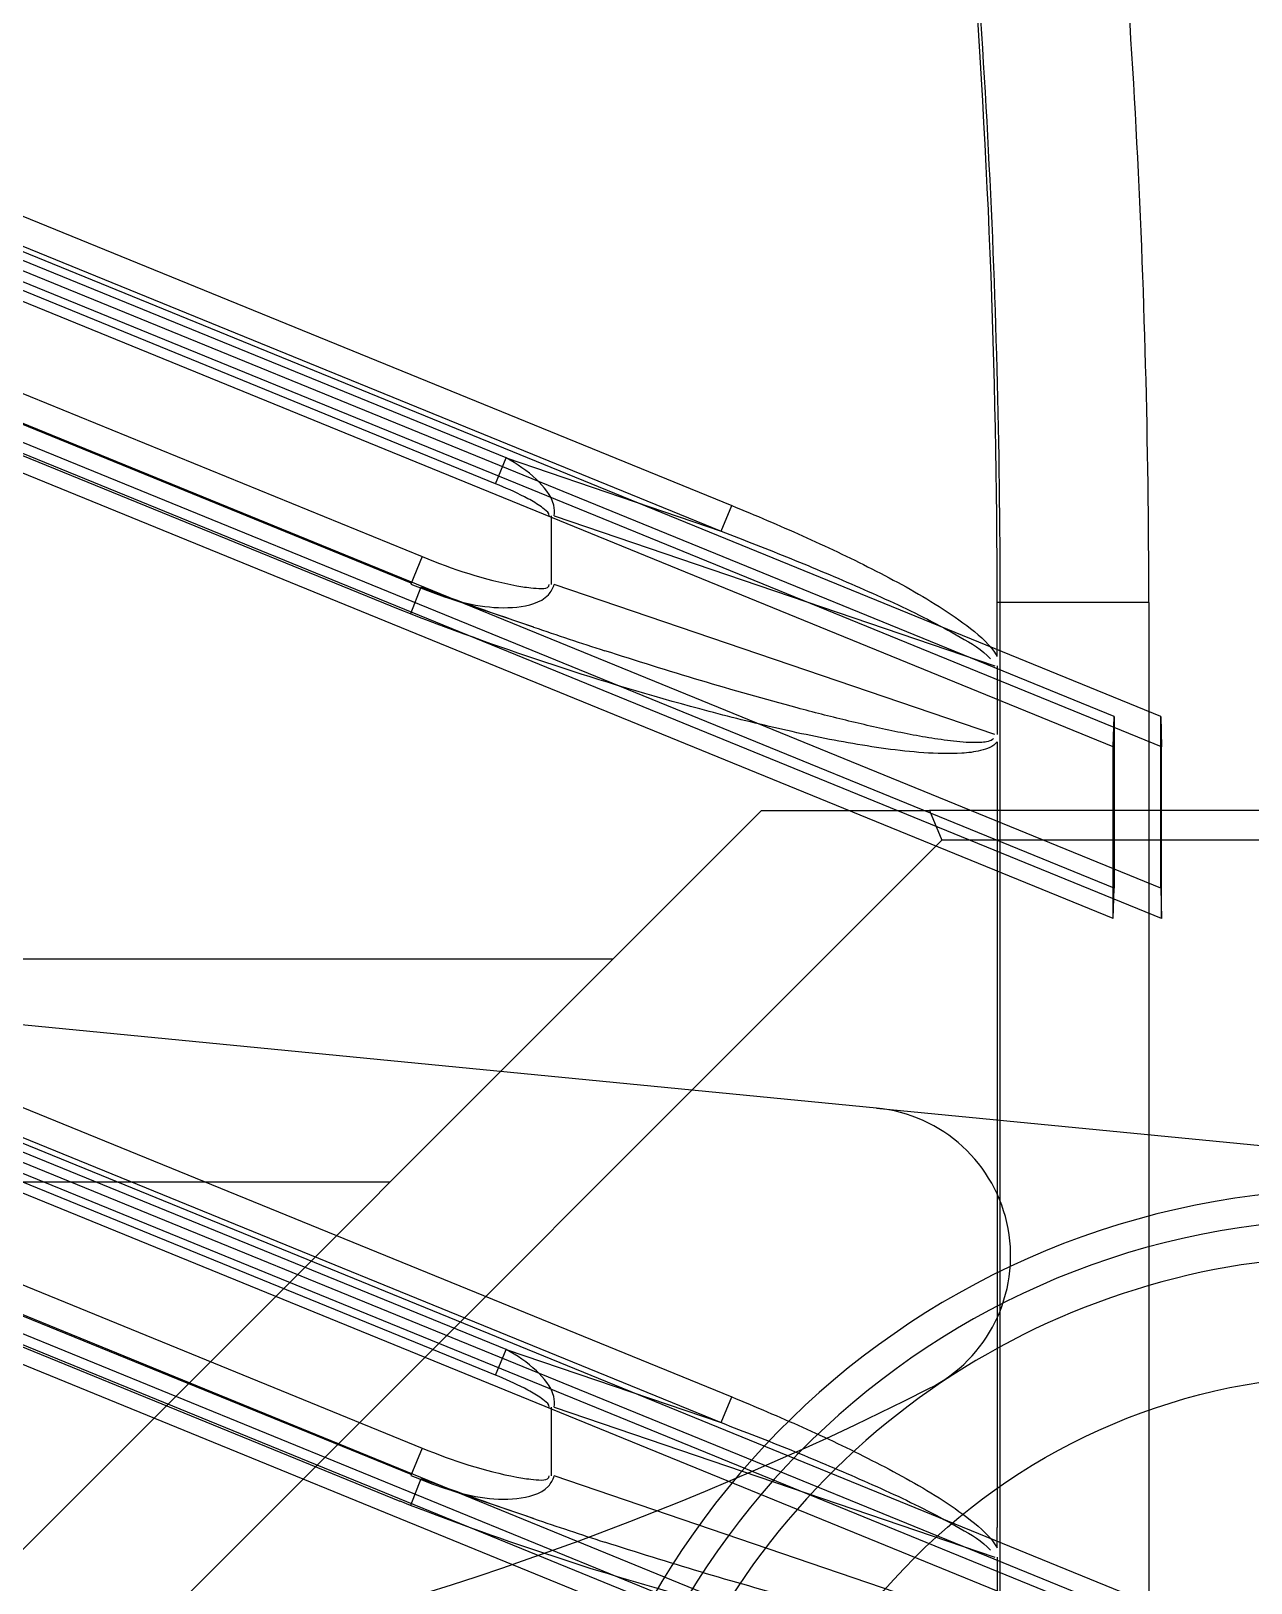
# Model space of a CAD drawing. Header units: millimetres. Extents: x -97344 to -49824, y -57049 to -40247.
# Drawn here: x -64285.58 to -64277.37, y -49603.59 to -49593.15 of the extents above; entities that cross this region are included whole.
import ezdxf

# ---------------------------------------------------------------- set-up
doc = ezdxf.new("R2010")
doc.units = ezdxf.units.MM
doc.header["$LTSCALE"] = 200
for name, color, linetype in [('03___PRT_ALL_CURVES', 7, 'Continuous'), ('DIM', 3, 'Continuous'), ('LAY0001', 7, 'Continuous'), ('LAY0002', 7, 'Continuous')]:
    doc.layers.add(name, color=color, linetype=linetype)

# ---------------------------------------------------------------- blocks, each defined once
blk = doc.blocks.new('23-D1020-B_EXTRUSION-MAIN-BODY_BASESTAND-0_5m_Absen-PL__363', base_point=(418.75, -61.98))
at = {"color": 7, "linetype": 'Continuous'}
for p, q in [((421.852, 12.122), (427.75, 18.02)), ((427.75, 18.02), (428.881, 18.02)), ((431.254, 18.02), (428.881, 18.02)), ((428.881, 18.02), (428.964, 17.82)), ((422.428, 11.283), (428.964, 17.82)), ((431.254, 17.82), (428.964, 17.82))]:
    blk.add_line(p, q, dxfattribs=at)
for radius in [5.45, 5.25]:
    blk.add_arc((431.75, 10.02), radius, 94.2915, 270, dxfattribs=at)
blk = doc.blocks.new('23-D1023-B_CURAVLE-PLATE-RIGHT_Absen-PL__364', base_point=(865.652, -91.98))
at = {"color": 7, "linetype": 'Continuous'}
for q in [(918.198, 17.02), (940.789, 14.824)]:
    blk.add_line((928.524, 16.016), q, dxfattribs=at)
for centre, radius, start, end in [((918.75, 34.22), 29.5, 217.5551, 316.9552), ((928.427, 15.021), 1, 296.7498, 84.4477), ((918.75, 34.22), 22.5, 237.8343, 296.7498), ((918.75, 34.22), 30.5, 248.5714, 316.9552)]:
    blk.add_arc(centre, radius, start, end, dxfattribs=at)
blk = doc.blocks.new('CHEESE-HEAD-HEXAGON-SOCKET-BOLT_ISO-7379_M5-6_5x10_A2-70_STAINLESS-STEEL_2__365', base_point=(426.75, 5.02))
at = {"color": 7, "linetype": 'Continuous'}
for p, q in [((431.101, 11.626), (430.035, 10.261)), ((432.817, 11.384), (431.101, 11.626)), ((433.465, 9.778), (432.817, 11.384)), ((430.035, 10.261), (430.683, 8.655)), ((432.399, 8.414), (433.465, 9.778)), ((430.683, 8.655), (432.399, 8.414)), ((435.69, 6.941), (435.394, 6.686)), ((432.502, 5.104), (432.359, 5.057))]:
    blk.add_line(p, q, dxfattribs=at)
at = {"color": 140, "linetype": 'Continuous'}
blk.add_circle((431.75, 10.02), 4.2, dxfattribs=at)
at = {"color": 7, "linetype": 'Continuous'}
for start, end in [(74.4931, 276.9929), (321.993, 74.4931)]:
    blk.add_arc((431.75, 10.02), 5, start, end, dxfattribs=at)
blk = doc.blocks.new('Top1', base_point=(668.75, -75.52))
at = {"color": 7, "linetype": 'Continuous'}
for p, q in [((420.802, 17.02), (426.75, 17.02)), ((420.875, 15.52), (425.25, 15.52))]:
    blk.add_line(p, q, dxfattribs=at)
for name, p in [('23-D1020-B_EXTRUSION-MAIN-BODY_BASESTAND-0_5m_Absen-PL__363', (418.75, -61.98)), ('23-D1023-B_CURAVLE-PLATE-RIGHT_Absen-PL__364', (865.652, -91.98)), ('CHEESE-HEAD-HEXAGON-SOCKET-BOLT_ISO-7379_M5-6_5x10_A2-70_STAINLESS-STEEL_2__365', (426.75, 5.02))]:
    blk.add_blockref(name, p)
blk = doc.blocks.new('*U1466')
blk.add_blockref('Top1', (0, -50.114))
blk = doc.blocks.new('*U1467')
at = {"layer": 'DIM', "color": 0, "linetype": 'ByBlock', "lineweight": -2, "transparency": 16777216}
for p in [(5000, 0), (5500, 0)]:
    blk.add_blockref('*U1466', p, dxfattribs=at)
blk = doc.blocks.new('2250')
at = {"layer": '03___PRT_ALL_CURVES', "color": 7, "linetype": 'Continuous'}
blk.add_line((-45577.174, -64438.84), (-45577.174, -64419.739), dxfattribs=at)
blk.add_arc((-45636.174, -64419.739), 59, 0, 6.10468, dxfattribs=at)
at = {"layer": 'LAY0001', "color": 7, "linetype": 'Continuous'}
for p, q in [((-45587.674, -64415.538), (-45578.982, -64419.086)), ((-45587.744, -64415.711), (-45579.053, -64419.259)), ((-45580.501, -64418.766), (-45587.603, -64415.867)), ((-45580.572, -64418.939), (-45587.674, -64416.04)), ((-45587.597, -64416.764), (-45581.067, -64419.43)), ((-45581.14, -64419.609), (-45587.6, -64416.972)), ((-45581.213, -64419.789), (-45587.674, -64417.151)), ((-45580.572, -64418.939), (-45580.501, -64418.766)), ((-45580.501, -64418.766), (-45579.053, -64419.259)), ((-45580.195, -64419.617), (-45580.195, -64419.155)), ((-45580.178, -64419.155), (-45577.211, -64420.165)), ((-45579.053, -64419.259), (-45578.982, -64419.086)), ((-45581.067, -64419.43), (-45581.143, -64419.615)), ((-45581.074, -64419.636), (-45581.144, -64419.816)), ((-45581.14, -64419.609), (-45581.143, -64419.615)), ((-45580.316, -64419.904), (-45580.916, -64419.7)), ((-45577.211, -64420.627), (-45580.178, -64419.617)), ((-45581.144, -64419.816), (-45581.213, -64419.788)), ((-45577.195, -64419.965), (-45577.195, -64419.739)), ((-45576.174, -64419.739), (-45577.195, -64419.739)), ((-45576.174, -64419.739), (-45576.174, -64437.84)), ((-45577.194, -64420.165), (-45577.194, -64420.627)), ((-45577.195, -64420.676), (-45577.195, -64425.965)), ((-45587.674, -64421.538), (-45578.982, -64425.086)), ((-45587.744, -64421.711), (-45579.053, -64425.259)), ((-45580.501, -64424.766), (-45587.603, -64421.867)), ((-45580.572, -64424.939), (-45587.674, -64422.04)), ((-45587.597, -64422.764), (-45581.067, -64425.43)), ((-45581.14, -64425.609), (-45587.6, -64422.972)), ((-45581.213, -64425.789), (-45587.674, -64423.151)), ((-45580.572, -64424.939), (-45580.501, -64424.766)), ((-45580.501, -64424.766), (-45579.053, -64425.259)), ((-45579.053, -64425.259), (-45578.982, -64425.086)), ((-45580.195, -64425.617), (-45580.195, -64425.155)), ((-45580.178, -64425.155), (-45577.211, -64426.165)), ((-45581.067, -64425.43), (-45581.143, -64425.615)), ((-45581.074, -64425.636), (-45581.144, -64425.816)), ((-45581.14, -64425.609), (-45581.143, -64425.615)), ((-45577.211, -64426.627), (-45580.178, -64425.617)), ((-45580.316, -64425.904), (-45580.916, -64425.7)), ((-45581.144, -64425.816), (-45581.213, -64425.788)), ((-45577.194, -64426.165), (-45577.194, -64426.627))]:
    blk.add_line(p, q, dxfattribs=at)
for points in [[(-45581.143, -64419.615), (-45581.113, -64419.627), (-45580.995, -64419.672), (-45580.916, -64419.7)], [(-45581.143, -64425.615), (-45581.113, -64425.627), (-45580.995, -64425.672), (-45580.916, -64425.7)]]:
    blk.add_lwpolyline(points, dxfattribs=at)
for centre, radius, start, end in [((-45636.174, -64419.739), 60, 0, 6.10468), ((-45636.174, -64419.739), 58.979, 0, 4.56678), ((-45569.836, -64389.079), 32.557, 249.8078, 251.2229), ((-45569.615, -64388.455), 33.22, 251.2086, 252.0794), ((-45583.684, -64419.998), 6.489, 359.094, 0.293), ((-45569.836, -64395.079), 32.557, 249.8078, 251.2229), ((-45569.615, -64394.455), 33.22, 251.2086, 252.0794), ((-45583.684, -64425.998), 6.489, 359.0941, 0.293)]:
    blk.add_arc(centre, radius, start, end, dxfattribs=at)
for points in [[(-45580.297, -64418.91), (-45580.358, -64418.853), (-45580.428, -64418.806), (-45580.501, -64418.766)], [(-45581.067, -64419.43), (-45580.861, -64419.514), (-45580.647, -64419.585), (-45580.428, -64419.626)], [(-45580.916, -64419.7), (-45580.761, -64419.753), (-45580.592, -64419.786), (-45580.428, -64419.769)], [(-45580.297, -64424.91), (-45580.358, -64424.853), (-45580.428, -64424.806), (-45580.501, -64424.766)], [(-45581.067, -64425.43), (-45580.861, -64425.514), (-45580.647, -64425.585), (-45580.428, -64425.626)], [(-45580.916, -64425.7), (-45580.761, -64425.753), (-45580.592, -64425.786), (-45580.428, -64425.769)]]:
    blk.add_open_spline(points, degree=3, dxfattribs=at)
for points, knots in [([(-45580.211, -64419.155), (-45580.211, -64419.137), (-45580.243, -64419.11), (-45580.298, -64419.07), (-45580.409, -64419.009), (-45580.506, -64418.966), (-45580.572, -64418.939)], [0, 0, 0, 0, 0.125322, 0.24925, 0.499648, 1, 1, 1, 1]), ([(-45580.178, -64419.155), (-45580.173, -64419.132), (-45580.18, -64419.035), (-45580.246, -64418.958), (-45580.297, -64418.91)], [0, 0, 0, 0, 0.25542, 1, 1, 1, 1]), ([(-45578.982, -64419.086), (-45578.822, -64419.151), (-45578.504, -64419.287), (-45578.036, -64419.508), (-45577.655, -64419.715), (-45577.372, -64419.909), (-45577.238, -64420.026), (-45577.195, -64420.101)], [0, 0, 0, 0, 0.250194, 0.500377, 0.750499, 0.875548, 1, 1, 1, 1]), ([(-45579.053, -64419.259), (-45578.896, -64419.319), (-45578.584, -64419.441), (-45578.12, -64419.636), (-45577.737, -64419.81), (-45577.444, -64419.969), (-45577.296, -64420.056), (-45577.239, -64420.117)], [0, 0, 0, 0, 0.250074, 0.500145, 0.750198, 0.875224, 1, 1, 1, 1]), ([(-45580.428, -64419.626), (-45580.392, -64419.633), (-45580.336, -64419.639), (-45580.211, -64419.653), (-45580.211, -64419.617)], [0, 0, 0, 0, 0.51035, 1, 1, 1, 1]), ([(-45580.428, -64419.769), (-45580.353, -64419.761), (-45580.239, -64419.736), (-45580.184, -64419.643), (-45580.178, -64419.617)], [0, 0, 0, 0, 0.741836, 1, 1, 1, 1]), ([(-45577.195, -64420.676), (-45577.22, -64420.71), (-45577.308, -64420.741), (-45577.474, -64420.76), (-45577.69, -64420.753), (-45577.944, -64420.725), (-45578.282, -64420.671), (-45578.7, -64420.583), (-45579.363, -64420.416), (-45580.181, -64420.169), (-45580.825, -64419.939), (-45581.144, -64419.816)], [0, 0, 0, 0, 0.030785, 0.062026, 0.124524, 0.187054, 0.249591, 0.374658, 0.499732, 0.749864, 1, 1, 1, 1]), ([(-45577.219, -64420.655), (-45577.239, -64420.674), (-45577.3, -64420.682), (-45577.41, -64420.682), (-45577.552, -64420.666), (-45577.718, -64420.639), (-45577.939, -64420.596), (-45578.214, -64420.533), (-45578.651, -64420.421), (-45579.192, -64420.266), (-45579.623, -64420.132), (-45579.837, -64420.063)], [0, 0, 0, 0, 0.031004, 0.06225, 0.124751, 0.187269, 0.249789, 0.374824, 0.499861, 0.749929, 1, 1, 1, 1]), ([(-45580.178, -64425.155), (-45580.173, -64425.132), (-45580.18, -64425.035), (-45580.246, -64424.958), (-45580.297, -64424.91)], [0, 0, 0, 0, 0.25542, 1, 1, 1, 1]), ([(-45580.211, -64425.155), (-45580.211, -64425.137), (-45580.243, -64425.11), (-45580.298, -64425.07), (-45580.409, -64425.009), (-45580.506, -64424.966), (-45580.572, -64424.939)], [0, 0, 0, 0, 0.125322, 0.24925, 0.499648, 1, 1, 1, 1]), ([(-45578.982, -64425.086), (-45578.822, -64425.151), (-45578.504, -64425.287), (-45578.036, -64425.508), (-45577.655, -64425.715), (-45577.372, -64425.909), (-45577.238, -64426.026), (-45577.195, -64426.101)], [0, 0, 0, 0, 0.250194, 0.500377, 0.750499, 0.875548, 1, 1, 1, 1]), ([(-45579.053, -64425.259), (-45578.896, -64425.319), (-45578.584, -64425.441), (-45578.12, -64425.636), (-45577.737, -64425.81), (-45577.444, -64425.969), (-45577.296, -64426.056), (-45577.239, -64426.117)], [0, 0, 0, 0, 0.250074, 0.500145, 0.750198, 0.875224, 1, 1, 1, 1]), ([(-45580.428, -64425.626), (-45580.392, -64425.633), (-45580.336, -64425.639), (-45580.211, -64425.653), (-45580.211, -64425.617)], [0, 0, 0, 0, 0.51035, 1, 1, 1, 1]), ([(-45580.428, -64425.769), (-45580.353, -64425.761), (-45580.239, -64425.736), (-45580.184, -64425.643), (-45580.178, -64425.617)], [0, 0, 0, 0, 0.741836, 1, 1, 1, 1]), ([(-45577.195, -64426.676), (-45577.22, -64426.71), (-45577.308, -64426.741), (-45577.474, -64426.76), (-45577.69, -64426.753), (-45577.944, -64426.725), (-45578.282, -64426.671), (-45578.7, -64426.583), (-45579.363, -64426.416), (-45580.181, -64426.169), (-45580.825, -64425.939), (-45581.144, -64425.816)], [0, 0, 0, 0, 0.030785, 0.062026, 0.124524, 0.187054, 0.249591, 0.374658, 0.499732, 0.749864, 1, 1, 1, 1]), ([(-45577.219, -64426.655), (-45577.239, -64426.674), (-45577.3, -64426.682), (-45577.41, -64426.682), (-45577.552, -64426.666), (-45577.718, -64426.639), (-45577.939, -64426.596), (-45578.214, -64426.533), (-45578.651, -64426.421), (-45579.192, -64426.266), (-45579.623, -64426.132), (-45579.837, -64426.063)], [0, 0, 0, 0, 0.031004, 0.06225, 0.124751, 0.187269, 0.249789, 0.374824, 0.499861, 0.749929, 1, 1, 1, 1])]:
    blk.add_open_spline(points, degree=3, knots=knots, dxfattribs=at)
at = {"layer": 'LAY0002', "color": 7, "linetype": 'Continuous'}
for p, q in [((-45576.408, -64420.507), (-45587.71, -64415.893)), ((-45576.094, -64420.507), (-45587.397, -64415.893)), ((-45576.413, -64420.711), (-45587.715, -64416.097)), ((-45576.089, -64420.711), (-45587.391, -64416.097)), ((-45576.408, -64421.662), (-45587.71, -64417.047)), ((-45576.094, -64421.662), (-45587.397, -64417.047)), ((-45576.413, -64421.866), (-45587.715, -64417.251)), ((-45576.089, -64421.866), (-45587.391, -64417.251)), ((-45576.413, -64420.711), (-45576.408, -64420.507)), ((-45576.408, -64420.507), (-45576.408, -64421.662)), ((-45576.094, -64420.507), (-45576.089, -64420.711)), ((-45576.094, -64421.662), (-45576.094, -64420.507)), ((-45576.413, -64421.866), (-45576.413, -64420.711)), ((-45576.089, -64421.866), (-45576.089, -64420.711)), ((-45576.413, -64421.866), (-45576.408, -64421.662)), ((-45576.094, -64421.662), (-45576.089, -64421.866)), ((-45576.408, -64426.507), (-45587.71, -64421.893)), ((-45576.094, -64426.507), (-45587.397, -64421.893)), ((-45576.413, -64426.711), (-45587.715, -64422.097)), ((-45576.089, -64426.711), (-45587.391, -64422.097)), ((-45576.408, -64427.662), (-45587.71, -64423.047)), ((-45576.094, -64427.662), (-45587.397, -64423.047)), ((-45576.413, -64427.866), (-45587.715, -64423.251)), ((-45576.089, -64427.866), (-45587.391, -64423.251))]:
    blk.add_line(p, q, dxfattribs=at)
blk = doc.blocks.new('*U1488')
at = {"layer": 'DIM', "color": 3}
blk.add_blockref('2250', (45347.11, 64440.647), dxfattribs=at)
blk = doc.blocks.new('*U1489')
at = {"layer": 'DIM', "color": 0, "linetype": 'ByBlock', "lineweight": -2, "transparency": 16777216}
blk.add_blockref('*U1488', (5500, 0), dxfattribs=at)

msp = doc.modelspace()

# ---------------------------------------------------------------- block references
at = {"layer": 'DIM', "color": 3}
for name, p in [('*U1467', (-69539.665, -49641.82)), ('*U1489', (-69548.994, -49617.903))]:
    msp.add_blockref(name, p, dxfattribs=at)

doc.saveas('drawing.dxf')
